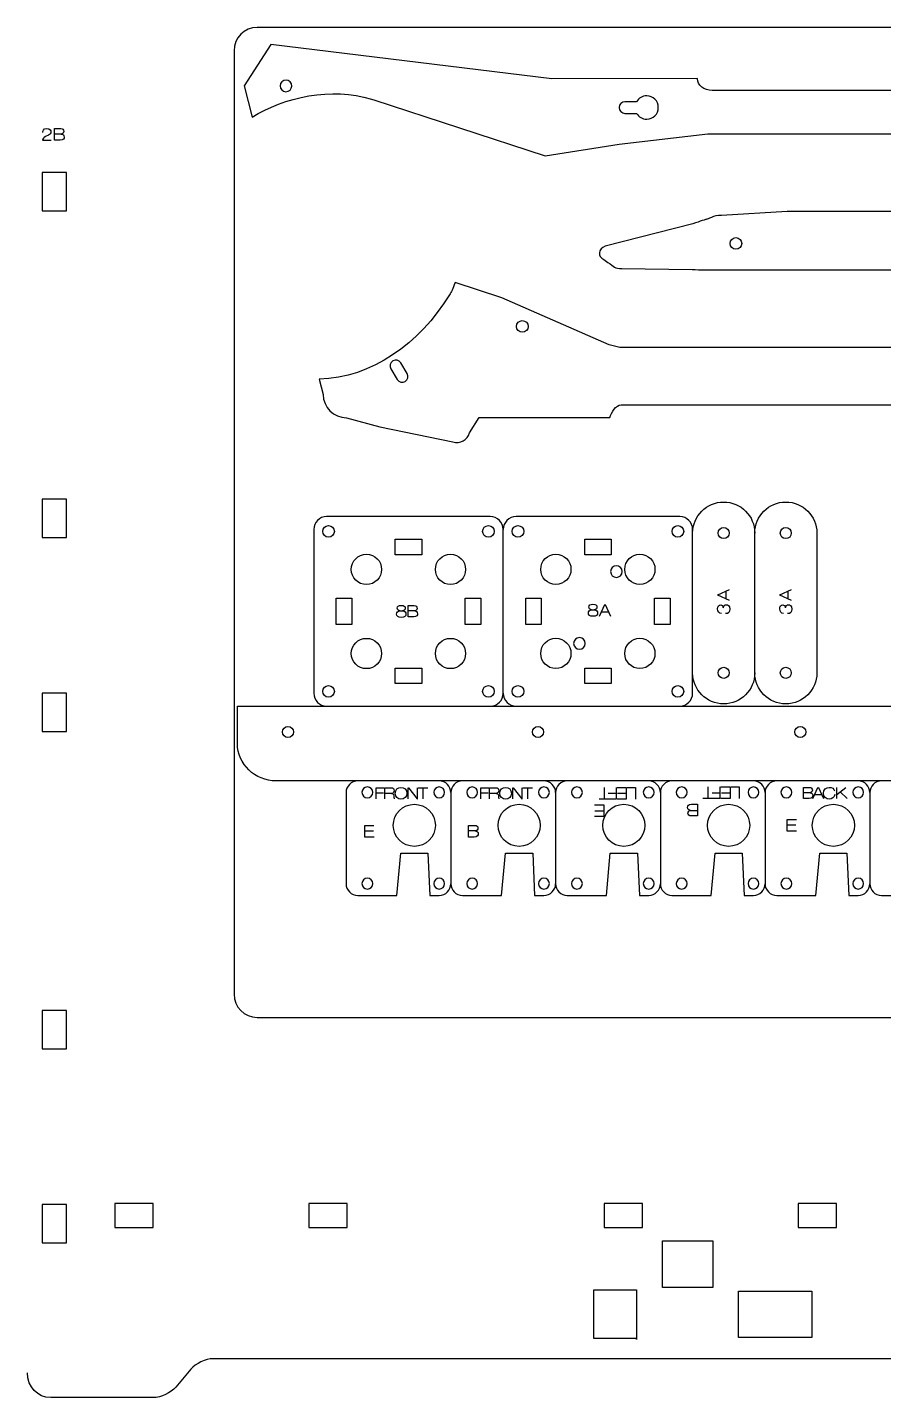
# Model space of a CAD drawing. Header units: millimetres. Extents: x -127 to 1881, y -61 to 1624.
# Drawn here: x 231.4 to 452.8, y 372.8 to 726.9 of the extents above; entities that cross this region are included whole.
import ezdxf

# ---------------------------------------------------------------- set-up
doc = ezdxf.new("R2010")
doc.units = ezdxf.units.MM
doc.layers.get('0').update_dxf_attribs({"linetype": 'CONTINUOUS', "true_color": 0xffffff})

msp = doc.modelspace()

# ---------------------------------------------------------------- linework, layer by layer
at = {"color": 7, "true_color": 0xffffff}
for points in [[(550.51, 726.91), (290.88, 726.91)], [(404.69, 713.63), (404.69, 713.68), (367.07, 713.65), (294.38, 722.52), (287.49, 711.79), (289.56, 703.68)], [(284.86, 720.89), (284.86, 477.11)], [(297.73, 713.19), (297.73, 713.19)], [(320.99, 708.16), (321.03, 708.16), (365.3, 693.7), (384.43, 696.75), (407.32, 699.4), (454.87, 699.4), (454.87, 679.33), (434.94, 679.33)], [(455.71, 710.62), (408.45, 710.62)], [(388.95, 707.71), (385.94, 707.71)], [(385.94, 704.7), (388.95, 704.7)], [(391.55, 703.2), (391.55, 703.2)], [(235.39, 697.74), (237.61, 697.74)], [(236.89, 699.05), (236.16, 698.68)], [(238.41, 700.78), (240.06, 700.78)], [(239.95, 697.75), (238.41, 697.75), (238.41, 700.78), (238.41, 700.78)], [(240.2, 699.34), (238.41, 699.34)], [(240.2, 699.34), (240.2, 699.33)], [(235.3, 679.55), (241.52, 679.55), (241.52, 689.44), (235.3, 689.44), (235.3, 679.55), (235.3, 679.55)], [(427.86, 679.33), (410.86, 678.33)], [(403.5, 676.17), (380.83, 670.35)], [(416.12, 671.08), (416.12, 671.08)], [(380.51, 666.89), (381.52, 666.13)], [(410.38, 664.28), (454.87, 664.28), (454.87, 644.22), (384.6, 644.22), (381.82, 644.9), (354.11, 657.06), (342.01, 660.98)], [(385.15, 664.58), (403.3, 664.31)], [(360.9, 649.63), (360.9, 649.63)], [(325.41, 638.64), (327.05, 635.91)], [(329.63, 637.46), (327.99, 640.19), (327.99, 640.19)], [(306.88, 636.05), (307.91, 632.05)], [(384.98, 629.39), (458.18, 629.39)], [(313.93, 626.03), (322.53, 623.7), (341.47, 619.78)], [(345.77, 622.11), (348.23, 626.08), (382.06, 626.1)], [(235.29, 595.11), (241.51, 595.11), (241.51, 604.99), (235.29, 604.99), (235.29, 595.11), (235.29, 595.11)], [(554.34, 599.39), (554.34, 522.52), (549.11, 522.52), (548.01, 532.17), (298.97, 532.18), (295.78, 532.18)], [(351.12, 600.49), (308.8, 600.48)], [(400.1, 600.49), (357.78, 600.48)], [(305.48, 597.15), (305.49, 554.84)], [(309.3, 598.17), (309.3, 598.17)], [(352.14, 596.67), (352.14, 596.67)], [(354.46, 554.85), (354.45, 597.16)], [(358.28, 598.17), (358.28, 598.17)], [(401.12, 596.67), (401.12, 596.67)], [(403.43, 554.85), (403.42, 597.16)], [(412.89, 596.23), (412.89, 596.23)], [(419.49, 560.12), (419.49, 596.23)], [(428.94, 596.23), (428.94, 596.23)], [(435.54, 596.23), (435.54, 560.12), (435.54, 560.12)], [(326.56, 594.66), (333.38, 594.66), (333.38, 590.65), (326.56, 590.65), (326.56, 594.66), (326.56, 594.66)], [(375.53, 594.66), (382.36, 594.66), (382.36, 590.65), (375.53, 590.65), (375.53, 594.66), (375.53, 594.66)], [(319.1, 590.76), (319.1, 590.76)], [(340.83, 590.76), (340.83, 590.76)], [(371.98, 586.86), (371.98, 586.86)], [(383.71, 584.78), (383.71, 584.78)], [(393.7, 586.86), (393.7, 586.86)], [(412.98, 578.8), (409.94, 580.19), (409.94, 580.3), (412.98, 581.69)], [(411.97, 581.23), (411.97, 579.25)], [(429.03, 578.8), (426, 580.19), (426, 580.3), (429.03, 581.69)], [(428.03, 581.23), (428.03, 579.25)], [(311.3, 579.41), (315.32, 579.41), (315.32, 572.59), (311.3, 572.59), (311.3, 579.41), (311.3, 579.41)], [(329.87, 577.49), (331.44, 577.49)], [(331.33, 574.61), (329.87, 574.61), (329.87, 577.49), (329.87, 577.49)], [(348.63, 572.58), (344.62, 572.59), (344.62, 579.41), (348.63, 579.41), (348.63, 572.58), (348.63, 572.58)], [(360.28, 579.41), (364.29, 579.41), (364.29, 572.59), (360.28, 572.59), (360.28, 579.41), (360.28, 579.41)], [(379.31, 574.76), (380.7, 577.79), (380.81, 577.79), (382.21, 574.76)], [(393.6, 579.41), (397.61, 579.41), (397.61, 572.59), (393.6, 572.59), (393.6, 579.41), (393.6, 579.41)], [(327.77, 576.15), (327.77, 576.16)], [(327.77, 576.15), (328.45, 576.15)], [(327.77, 576.15), (327.77, 576.15)], [(328.45, 576.16), (328.45, 576.15)], [(331.57, 576.12), (329.87, 576.12)], [(331.57, 576.12), (331.57, 576.11)], [(377.32, 576.43), (377.32, 576.44)], [(377.32, 576.43), (378.01, 576.43)], [(377.32, 576.43), (377.32, 576.43)], [(378.01, 576.44), (378.01, 576.43)], [(381.74, 575.76), (379.76, 575.76)], [(411.35, 576.95), (411.36, 576.95)], [(427.41, 576.95), (427.41, 576.95)], [(319.1, 569.03), (319.1, 569.03)], [(340.83, 569.03), (340.83, 569.03)], [(371.98, 565.13), (371.98, 565.13)], [(374.18, 566.22), (374.18, 566.22)], [(393.7, 565.13), (393.7, 565.13)], [(326.56, 561.35), (333.38, 561.35), (333.38, 557.34), (326.56, 557.34), (326.56, 561.35), (326.56, 561.35)], [(375.52, 557.34), (375.53, 561.35), (382.36, 561.35), (382.36, 557.34), (375.52, 557.34), (375.52, 557.34)], [(412.89, 560.12), (412.89, 560.12)], [(428.94, 560.12), (428.94, 560.12)], [(235.29, 544.95), (241.51, 544.95), (241.51, 554.83), (235.29, 554.83), (235.29, 544.95), (235.29, 544.95)], [(307.79, 555.33), (307.79, 555.33)], [(350.64, 553.82), (350.64, 553.82)], [(356.77, 555.33), (356.77, 555.33)], [(399.61, 553.82), (399.61, 553.82)], [(285.75, 541.85), (285.75, 551.52), (497.81, 551.52)], [(298.81, 543.42), (298.81, 543.42)], [(363.47, 543.42), (363.47, 543.42)], [(431.26, 543.42), (431.26, 543.42)], [(313.83, 529.16), (313.83, 505.62)], [(317.94, 529.24), (317.94, 529.24)], [(321.64, 527.56), (321.64, 530.44), (323.66, 530.44)], [(321.64, 529.1), (323.54, 529.1)], [(323.87, 527.56), (323.87, 530.44), (325.46, 530.44)], [(325.56, 528.96), (323.87, 528.95)], [(325.57, 528.96), (325.56, 528.96)], [(328.03, 530.5), (328.03, 530.5)], [(329.87, 527.56), (329.87, 530.44), (329.97, 530.44), (332.24, 527.56), (332.33, 527.56), (332.33, 530.44)], [(332.5, 530.44), (334.98, 530.44)], [(333.75, 527.56), (333.75, 530.44)], [(336.5, 529.24), (336.5, 529.24)], [(340.91, 529.16), (340.91, 505.62)], [(345.03, 529.24), (345.03, 529.24)], [(348.69, 527.56), (348.69, 530.44), (350.71, 530.44)], [(348.69, 529.1), (350.59, 529.1)], [(350.92, 527.56), (350.92, 530.44), (352.51, 530.44)], [(352.61, 528.96), (350.92, 528.95)], [(352.62, 528.96), (352.61, 528.96)], [(355.08, 530.5), (355.08, 530.5)], [(356.92, 527.56), (356.92, 530.44), (357.02, 530.44), (359.29, 527.56), (359.39, 527.56), (359.39, 530.44)], [(359.55, 530.44), (362.04, 530.44)], [(360.8, 527.56), (360.8, 530.44)], [(363.58, 529.24), (363.58, 529.24)], [(368, 529.16), (368, 505.62)], [(372.11, 529.24), (372.11, 529.24)], [(380.53, 530.51), (380.53, 527.5)], [(383.62, 530.51), (383.62, 527.5), (381.51, 527.5)], [(383.62, 528.9), (381.63, 528.9)], [(383.89, 530.51), (386.25, 530.51), (386.25, 527.5), (383.91, 527.5)], [(386.25, 528.9), (384.01, 528.9)], [(386.54, 530.51), (388.66, 530.51), (388.66, 527.5)], [(390.67, 529.24), (390.67, 529.24)], [(395.08, 529.16), (395.08, 505.62)], [(399.19, 529.24), (399.19, 529.24)], [(408.68, 527.65), (406.08, 527.65)], [(407.38, 530.66), (407.38, 527.65)], [(410.46, 530.66), (410.46, 527.65), (408.35, 527.65)], [(410.46, 529.05), (408.47, 529.05)], [(410.73, 530.66), (413.1, 530.66), (413.1, 527.65), (410.75, 527.65)], [(413.1, 529.05), (410.85, 529.05)], [(413.39, 530.66), (415.5, 530.66), (415.5, 527.65)], [(417.75, 529.24), (417.75, 529.24)], [(422.16, 529.16), (422.16, 505.62)], [(426.27, 529.24), (426.27, 529.24)], [(432.07, 530.5), (433.64, 530.5)], [(433.53, 527.62), (432.07, 527.62), (432.07, 530.5), (432.07, 530.5)], [(433.78, 529.13), (432.07, 529.13)], [(433.78, 529.13), (433.78, 529.12)], [(434.5, 527.62), (435.83, 530.5), (435.93, 530.5), (437.25, 527.62)], [(436.82, 528.57), (434.93, 528.57)], [(440.7, 528.69), (443.07, 530.5)], [(440.7, 527.62), (440.7, 530.5)], [(441.58, 529.36), (443.34, 527.62)], [(444.83, 529.24), (444.83, 529.24)], [(449.24, 529.16), (449.24, 505.62)], [(378.05, 526.02), (380.43, 526.02), (380.43, 522.99), (378.07, 522.99)], [(380.43, 524.39), (378.17, 524.39)], [(381.84, 527.5), (379.24, 527.5)], [(402.89, 524.58), (404.68, 524.58)], [(402.89, 524.58), (402.89, 524.58)], [(403.14, 526.17), (404.68, 526.17), (404.68, 523.14), (404.68, 523.14)], [(321.07, 517.68), (318.69, 517.68), (318.69, 520.71), (321.05, 520.71)], [(326.04, 520.71), (326.04, 520.71)], [(345.46, 520.71), (347.1, 520.71)], [(346.99, 517.68), (345.46, 517.68), (345.46, 520.71), (345.46, 520.71)], [(353.13, 520.71), (353.13, 520.71)], [(380.21, 520.71), (380.21, 520.71)], [(404.68, 523.14), (403.03, 523.14)], [(407.29, 520.71), (407.29, 520.71)], [(430.28, 519.19), (427.89, 519.19), (427.89, 522.22), (430.25, 522.22)], [(427.89, 520.81), (430.15, 520.81)], [(434.37, 520.71), (434.37, 520.71)], [(318.69, 519.3), (320.95, 519.3)], [(347.25, 519.26), (345.46, 519.27)], [(347.25, 519.27), (347.25, 519.26)], [(316.84, 502.61), (326.97, 502.61), (327.97, 513.49), (335, 513.49), (335, 513.49), (335.5, 502.61), (337.91, 502.61)], [(343.92, 502.61), (354.05, 502.61), (355.06, 513.49), (362.08, 513.49), (362.08, 513.49), (362.58, 502.61), (364.99, 502.61)], [(371.01, 502.61), (381.14, 502.61), (382.14, 513.49), (389.16, 513.49), (389.66, 502.61), (392.07, 502.61)], [(398.09, 502.61), (408.22, 502.61), (409.22, 513.49), (416.24, 513.49), (416.24, 513.49), (416.75, 502.61), (419.15, 502.61)], [(425.17, 502.61), (435.3, 502.61), (436.3, 513.49), (443.33, 513.49), (443.33, 513.49), (443.83, 502.61), (446.23, 502.61)], [(452.25, 502.61), (462.38, 502.61), (463.39, 513.49), (470.41, 513.49), (470.41, 513.49), (470.91, 502.61), (473.32, 502.61)], [(317.94, 505.66), (317.94, 505.66)], [(336.5, 505.66), (336.5, 505.66)], [(345.03, 505.66), (345.03, 505.66)], [(363.58, 505.66), (363.58, 505.66)], [(372.11, 505.66), (372.11, 505.66)], [(390.67, 505.66), (390.67, 505.66)], [(399.19, 505.66), (399.19, 505.66)], [(417.75, 505.66), (417.75, 505.66)], [(426.27, 505.66), (426.27, 505.66)], [(444.83, 505.66), (444.83, 505.66)], [(235.29, 462.97), (241.51, 462.97), (241.51, 472.85), (235.29, 472.85), (235.29, 462.97), (235.29, 462.97)], [(290.88, 471.09), (550.51, 471.09), (550.58, 471.15), (550.58, 471.15)], [(235.29, 412.81), (241.51, 412.81), (241.51, 422.69), (235.29, 422.69), (235.29, 412.81), (235.29, 412.81)], [(254.06, 416.77), (263.94, 416.77), (263.94, 422.99), (254.06, 422.99), (254.06, 416.77), (254.06, 416.77)], [(304.22, 416.77), (314.1, 416.77), (314.1, 422.99), (304.22, 422.99), (304.22, 416.77), (304.22, 416.77)], [(380.56, 416.77), (390.44, 416.77), (390.44, 422.99), (380.56, 422.99), (380.56, 416.77), (380.56, 416.77)], [(430.72, 416.77), (440.6, 416.77), (440.6, 422.99), (430.72, 422.99), (430.72, 416.77), (430.72, 416.77)], [(395.63, 413.31), (408.67, 413.31), (408.67, 401.27), (395.63, 401.27), (395.63, 413.31), (395.63, 413.31)], [(388.9, 388.13), (377.87, 388.13), (377.87, 400.67), (388.9, 400.67), (388.9, 387.83), (388.9, 388.13), (388.9, 388.13)], [(415.29, 400.37), (434.25, 400.37), (434.25, 388.33), (415.29, 388.33), (415.29, 400.37), (415.29, 400.37)], [(541.63, 382.86), (279.49, 382.86)], [(273.68, 380.15), (269.81, 375.54)], [(264, 372.83), (237.46, 372.83)]]:
    msp.add_lwpolyline(points, dxfattribs=at)
for points in [[(290.88, 726.91), (287.55, 726.91), (284.86, 724.21), (284.86, 720.89)], [(297.73, 713.19), (296.96, 712.88), (296.58, 712.01), (296.88, 711.24)], [(299.69, 712.34), (299.38, 713.11), (298.51, 713.49), (297.73, 713.19)], [(298.84, 710.39), (299.61, 710.69), (299.99, 711.56), (299.69, 712.34)], [(408.45, 710.62), (406.37, 710.62), (404.69, 711.97), (404.69, 713.63)], [(289.56, 703.68), (297.65, 708.85), (310.24, 711.66), (320.38, 708.37)], [(296.88, 711.24), (297.19, 710.46), (298.06, 710.08), (298.84, 710.39)], [(320.38, 708.37), (320.58, 708.3), (320.79, 708.23), (320.99, 708.16)], [(391.55, 709.22), (390.44, 709.22), (389.47, 708.61), (388.95, 707.71)], [(394.56, 706.21), (394.56, 707.87), (393.21, 709.22), (391.55, 709.22)], [(385.94, 707.71), (385.1, 707.71), (384.43, 707.04), (384.43, 706.21)], [(384.43, 706.21), (384.43, 705.38), (385.1, 704.7), (385.94, 704.7)], [(388.95, 704.7), (389.47, 703.8), (390.44, 703.2), (391.55, 703.2)], [(391.55, 703.2), (393.21, 703.2), (394.56, 704.54), (394.56, 706.21)], [(236.16, 698.68), (235.62, 698.36), (235.39, 698.18), (235.39, 697.74)], [(235.45, 699.73), (235.45, 700.05), (235.46, 700.79), (236.51, 700.79)], [(236.51, 700.79), (237.35, 700.79), (237.52, 700.24), (237.52, 699.95)], [(237.52, 699.95), (237.52, 699.52), (237.26, 699.27), (236.89, 699.05)], [(240.97, 698.57), (240.97, 698.22), (240.74, 697.75), (239.95, 697.75)], [(240.06, 700.78), (240.54, 700.78), (240.87, 700.52), (240.87, 700.03)], [(240.87, 700.03), (240.87, 699.67), (240.56, 699.33), (240.2, 699.34)], [(240.2, 699.33), (240.6, 699.32), (240.97, 699.1), (240.97, 698.57)], [(407.08, 677.32), (406.95, 677.32), (405.34, 676.8), (403.5, 676.17)], [(410.86, 678.33), (408.91, 678.33), (407.21, 677.32), (407.08, 677.32)], [(434.94, 679.33), (432.99, 679.33), (429.8, 679.33), (427.86, 679.33)], [(380.83, 670.35), (378.99, 669.71), (378.74, 667.69), (380.51, 666.89)], [(413.11, 671.08), (413.11, 671.91), (413.78, 672.58), (414.61, 672.58)], [(414.61, 669.57), (413.78, 669.57), (413.11, 670.25), (413.11, 671.08)], [(414.61, 672.58), (415.44, 672.58), (416.12, 671.91), (416.12, 671.08)], [(416.12, 671.08), (416.12, 670.25), (415.44, 669.57), (414.61, 669.57)], [(381.52, 666.13), (383.21, 665.1), (383.2, 664.6), (385.15, 664.58)], [(403.3, 664.31), (405.25, 664.3), (408.44, 664.28), (410.38, 664.28)], [(342.01, 660.98), (341.41, 659.27), (341.02, 658.53), (340.58, 657.83)], [(340.58, 657.83), (332.69, 645.09), (320.47, 636.3), (306.88, 636.05)], [(357.89, 649.63), (357.89, 650.47), (358.57, 651.14), (359.4, 651.14)], [(359.4, 648.13), (358.57, 648.13), (357.89, 648.8), (357.89, 649.63)], [(359.4, 651.14), (360.23, 651.14), (360.9, 650.47), (360.9, 649.63)], [(360.9, 649.63), (360.9, 648.8), (360.23, 648.13), (359.4, 648.13)], [(327.99, 640.19), (327.56, 640.9), (326.64, 641.14), (325.92, 640.71)], [(325.92, 640.71), (325.21, 640.28), (324.98, 639.35), (325.41, 638.64)], [(329.12, 635.4), (329.83, 635.83), (330.06, 636.75), (329.63, 637.46)], [(327.05, 635.91), (327.48, 635.2), (328.4, 634.97), (329.12, 635.4)], [(307.91, 632.05), (307.91, 628.73), (310.61, 626.03), (313.93, 626.03)], [(382.06, 626.1), (382.39, 627.41), (383.57, 629.39), (384.98, 629.39)], [(341.47, 619.78), (343.3, 619.23), (345.23, 620.28), (345.77, 622.11)], [(403.43, 596.23), (403.43, 600.66), (407.03, 604.26), (411.46, 604.26)], [(411.46, 604.26), (415.89, 604.26), (419.49, 600.66), (419.49, 596.23)], [(419.49, 596.23), (419.49, 600.66), (423.08, 604.26), (427.51, 604.26)], [(427.51, 604.26), (431.94, 604.26), (435.54, 600.66), (435.54, 596.23)], [(308.8, 600.48), (306.97, 600.48), (305.48, 598.98), (305.48, 597.15)], [(354.45, 597.16), (354.45, 598.99), (352.95, 600.49), (351.12, 600.49)], [(357.78, 600.48), (355.95, 600.48), (354.46, 598.98), (354.46, 597.15)], [(403.42, 597.16), (403.42, 598.99), (401.93, 600.49), (400.1, 600.49)], [(307.79, 596.67), (307.79, 597.5), (308.47, 598.17), (309.3, 598.17)], [(309.3, 595.16), (308.47, 595.16), (307.79, 595.84), (307.79, 596.67)], [(309.3, 598.17), (310.13, 598.17), (310.8, 597.5), (310.8, 596.67)], [(310.8, 596.67), (310.8, 595.84), (310.13, 595.16), (309.3, 595.16)], [(349.13, 596.67), (349.13, 597.5), (349.81, 598.17), (350.64, 598.17)], [(350.64, 595.16), (349.81, 595.16), (349.13, 595.84), (349.13, 596.67)], [(350.64, 598.17), (351.47, 598.17), (352.14, 597.5), (352.14, 596.67)], [(352.14, 596.67), (352.14, 595.84), (351.47, 595.16), (350.64, 595.16)], [(356.77, 596.67), (356.77, 597.5), (357.44, 598.17), (358.28, 598.17)], [(358.28, 595.16), (357.44, 595.16), (356.77, 595.84), (356.77, 596.67)], [(358.28, 598.17), (359.11, 598.17), (359.78, 597.5), (359.78, 596.67)], [(359.78, 596.67), (359.78, 595.84), (359.11, 595.16), (358.28, 595.16)], [(398.11, 596.67), (398.11, 597.5), (398.78, 598.17), (399.61, 598.17)], [(399.61, 595.16), (398.78, 595.16), (398.11, 595.84), (398.11, 596.67)], [(399.61, 598.17), (400.45, 598.17), (401.12, 597.5), (401.12, 596.67)], [(401.12, 596.67), (401.12, 595.84), (400.45, 595.16), (399.61, 595.16)], [(410.03, 596.23), (410.03, 597.02), (410.67, 597.66), (411.46, 597.66)], [(411.46, 594.8), (410.67, 594.8), (410.03, 595.44), (410.03, 596.23)], [(411.46, 597.66), (412.25, 597.66), (412.89, 597.02), (412.89, 596.23)], [(412.89, 596.23), (412.89, 595.44), (412.25, 594.8), (411.46, 594.8)], [(426.08, 596.23), (426.08, 597.02), (426.72, 597.66), (427.51, 597.66)], [(427.51, 594.8), (426.72, 594.8), (426.08, 595.44), (426.08, 596.23)], [(427.51, 597.66), (428.3, 597.66), (428.94, 597.02), (428.94, 596.23)], [(428.94, 596.23), (428.94, 595.44), (428.3, 594.8), (427.51, 594.8)], [(315.19, 586.84), (315.19, 589.01), (316.94, 590.76), (319.1, 590.76)], [(319.1, 590.76), (321.26, 590.76), (323.02, 589.01), (323.02, 586.84)], [(336.92, 586.84), (336.92, 589.01), (338.67, 590.76), (340.83, 590.76)], [(340.83, 590.76), (342.99, 590.76), (344.74, 589.01), (344.74, 586.84)], [(364.15, 586.86), (364.15, 589.02), (365.9, 590.78), (368.06, 590.78)], [(368.06, 590.78), (370.22, 590.77), (371.98, 589.02), (371.98, 586.86)], [(383.71, 587.79), (382.88, 587.79), (382.21, 587.11), (382.21, 586.28)], [(385.22, 586.28), (385.22, 587.11), (384.54, 587.79), (383.71, 587.79)], [(385.88, 586.86), (385.88, 589.02), (387.63, 590.78), (389.79, 590.78)], [(389.79, 590.78), (391.95, 590.78), (393.7, 589.02), (393.7, 586.86)], [(319.1, 582.93), (316.94, 582.93), (315.19, 584.68), (315.19, 586.84)], [(323.02, 586.84), (323.02, 584.68), (321.26, 582.93), (319.1, 582.93)], [(340.83, 582.93), (338.67, 582.93), (336.92, 584.68), (336.92, 586.84)], [(344.74, 586.84), (344.74, 584.68), (342.99, 582.93), (340.83, 582.93)], [(368.06, 582.95), (365.9, 582.95), (364.15, 584.7), (364.15, 586.86)], [(371.98, 586.86), (371.98, 584.7), (370.22, 582.95), (368.06, 582.95)], [(382.21, 586.28), (382.21, 585.45), (382.88, 584.78), (383.71, 584.78)], [(383.71, 584.78), (384.54, 584.78), (385.22, 585.45), (385.22, 586.28)], [(389.79, 582.95), (387.63, 582.95), (385.88, 584.7), (385.88, 586.86)], [(393.7, 586.86), (393.7, 584.7), (391.95, 582.95), (389.79, 582.95)], [(327.07, 576.81), (327.07, 577.31), (327.44, 577.56), (328.11, 577.56)], [(328.11, 577.56), (328.78, 577.56), (329.15, 577.31), (329.15, 576.81)], [(331.44, 577.49), (331.89, 577.49), (332.21, 577.24), (332.21, 576.77)], [(376.62, 577.09), (376.62, 577.59), (376.99, 577.84), (377.66, 577.84)], [(377.66, 577.84), (378.33, 577.84), (378.7, 577.58), (378.7, 577.09)], [(409.9, 576.63), (409.9, 577.34), (410.22, 577.65), (410.68, 577.65)], [(410.68, 577.65), (410.98, 577.65), (411.3, 577.48), (411.35, 576.95)], [(411.36, 576.95), (411.43, 577.52), (411.76, 577.72), (412.16, 577.72)], [(412.16, 577.72), (412.49, 577.72), (413.02, 577.5), (413.02, 576.56)], [(425.95, 576.63), (425.95, 577.34), (426.27, 577.65), (426.73, 577.65)], [(426.73, 577.65), (427.03, 577.65), (427.35, 577.48), (427.41, 576.95)], [(427.41, 576.95), (427.48, 577.52), (427.81, 577.72), (428.21, 577.72)], [(428.21, 577.72), (428.54, 577.72), (429.07, 577.5), (429.07, 576.56)], [(326.91, 575.29), (326.91, 575.77), (327.16, 576.09), (327.77, 576.15)], [(328.11, 574.44), (327.21, 574.44), (326.91, 574.83), (326.91, 575.29)], [(327.77, 576.16), (327.23, 576.2), (327.07, 576.56), (327.07, 576.81)], [(329.31, 575.29), (329.31, 574.83), (329.01, 574.44), (328.11, 574.44)], [(329.15, 576.81), (329.15, 576.56), (328.99, 576.2), (328.45, 576.16)], [(328.45, 576.15), (329.06, 576.09), (329.31, 575.77), (329.31, 575.29)], [(332.3, 575.39), (332.3, 575.06), (332.09, 574.61), (331.33, 574.61)], [(332.21, 576.77), (332.21, 576.43), (331.91, 576.11), (331.57, 576.12)], [(331.57, 576.11), (331.95, 576.1), (332.3, 575.89), (332.3, 575.39)], [(376.47, 575.57), (376.47, 576.05), (376.72, 576.37), (377.32, 576.43)], [(377.66, 574.72), (376.76, 574.72), (376.47, 575.11), (376.47, 575.57)], [(377.32, 576.44), (376.78, 576.48), (376.62, 576.84), (376.62, 577.09)], [(378.86, 575.57), (378.86, 575.11), (378.56, 574.72), (377.66, 574.72)], [(378.7, 577.09), (378.7, 576.84), (378.55, 576.48), (378.01, 576.44)], [(378.01, 576.43), (378.61, 576.37), (378.86, 576.05), (378.86, 575.57)], [(410.9, 575.49), (410.28, 575.52), (409.9, 575.79), (409.9, 576.63)], [(412.04, 575.41), (412.01, 575.41), (411.98, 575.41), (411.94, 575.41)], [(413.02, 576.56), (413.02, 575.78), (412.63, 575.41), (412.04, 575.41)], [(426.95, 575.49), (426.33, 575.52), (425.95, 575.79), (425.95, 576.63)], [(428.09, 575.41), (428.06, 575.41), (428.03, 575.41), (427.99, 575.41)], [(429.07, 576.56), (429.07, 575.78), (428.68, 575.41), (428.09, 575.41)], [(315.19, 565.12), (315.19, 567.28), (316.94, 569.03), (319.1, 569.03)], [(319.1, 569.03), (321.26, 569.03), (323.02, 567.28), (323.02, 565.12)], [(336.92, 565.12), (336.92, 567.28), (338.67, 569.03), (340.83, 569.03)], [(340.83, 569.03), (342.99, 569.03), (344.74, 567.28), (344.74, 565.12)], [(364.15, 565.13), (364.15, 567.3), (365.9, 569.05), (368.06, 569.05)], [(368.06, 569.05), (370.22, 569.05), (371.98, 567.3), (371.98, 565.13)], [(374.18, 569.23), (373.35, 569.23), (372.67, 568.55), (372.67, 567.72)], [(372.67, 567.72), (372.67, 566.89), (373.35, 566.22), (374.18, 566.22)], [(375.68, 567.72), (375.68, 568.55), (375.01, 569.23), (374.18, 569.23)], [(374.18, 566.22), (375.01, 566.22), (375.68, 566.89), (375.68, 567.72)], [(385.88, 565.13), (385.88, 567.3), (387.63, 569.05), (389.79, 569.05)], [(389.79, 569.05), (391.95, 569.05), (393.7, 567.3), (393.7, 565.13)], [(319.1, 561.2), (316.94, 561.2), (315.19, 562.96), (315.19, 565.12)], [(323.02, 565.12), (323.02, 562.96), (321.26, 561.2), (319.1, 561.2)], [(340.83, 561.2), (338.67, 561.2), (336.92, 562.96), (336.92, 565.12)], [(344.74, 565.12), (344.74, 562.96), (342.99, 561.2), (340.83, 561.2)], [(368.06, 561.22), (365.9, 561.22), (364.15, 562.97), (364.15, 565.13)], [(371.98, 565.13), (371.98, 562.97), (370.22, 561.22), (368.06, 561.22)], [(389.79, 561.22), (387.63, 561.22), (385.88, 562.97), (385.88, 565.13)], [(393.7, 565.13), (393.7, 562.97), (391.95, 561.22), (389.79, 561.22)], [(411.46, 552.09), (407.03, 552.09), (403.43, 555.68), (403.43, 560.12)], [(410.03, 560.12), (410.03, 560.91), (410.67, 561.55), (411.46, 561.55)], [(411.46, 558.69), (410.67, 558.69), (410.03, 559.33), (410.03, 560.12)], [(411.46, 561.55), (412.25, 561.55), (412.89, 560.91), (412.89, 560.12)], [(412.89, 560.12), (412.89, 559.33), (412.25, 558.69), (411.46, 558.69)], [(419.49, 560.12), (419.49, 555.68), (415.89, 552.09), (411.46, 552.09)], [(427.51, 552.09), (423.08, 552.09), (419.49, 555.68), (419.49, 560.12)], [(426.08, 560.12), (426.08, 560.91), (426.72, 561.55), (427.51, 561.55)], [(427.51, 558.69), (426.72, 558.69), (426.08, 559.33), (426.08, 560.12)], [(427.51, 561.55), (428.3, 561.55), (428.94, 560.91), (428.94, 560.12)], [(428.94, 560.12), (428.94, 559.33), (428.3, 558.69), (427.51, 558.69)], [(435.54, 560.12), (435.54, 555.68), (431.94, 552.09), (427.51, 552.09)], [(307.79, 555.33), (307.79, 556.16), (308.47, 556.83), (309.3, 556.83)], [(309.3, 556.83), (310.13, 556.83), (310.8, 556.16), (310.8, 555.33)], [(349.13, 555.33), (349.13, 556.16), (349.81, 556.83), (350.64, 556.83)], [(350.64, 556.83), (351.47, 556.83), (352.14, 556.16), (352.14, 555.33)], [(356.77, 555.33), (356.77, 556.16), (357.44, 556.83), (358.28, 556.83)], [(358.28, 556.83), (359.11, 556.83), (359.78, 556.16), (359.78, 555.33)], [(398.11, 555.33), (398.11, 556.16), (398.78, 556.83), (399.61, 556.83)], [(399.61, 556.83), (400.45, 556.83), (401.12, 556.16), (401.12, 555.33)], [(305.49, 554.84), (305.49, 553.01), (306.98, 551.51), (308.81, 551.51)], [(309.3, 553.82), (308.47, 553.82), (307.79, 554.5), (307.79, 555.33)], [(310.8, 555.33), (310.8, 554.5), (310.13, 553.82), (309.3, 553.82)], [(350.64, 553.82), (349.81, 553.82), (349.13, 554.5), (349.13, 555.33)], [(352.14, 555.33), (352.14, 554.5), (351.47, 553.82), (350.64, 553.82)], [(351.13, 551.52), (352.96, 551.52), (354.46, 553.02), (354.46, 554.85)], [(354.47, 554.84), (354.47, 553.01), (355.96, 551.51), (357.79, 551.51)], [(358.28, 553.82), (357.44, 553.82), (356.77, 554.5), (356.77, 555.33)], [(359.78, 555.33), (359.78, 554.5), (359.11, 553.82), (358.28, 553.82)], [(399.61, 553.82), (398.78, 553.82), (398.11, 554.5), (398.11, 555.33)], [(401.12, 555.33), (401.12, 554.5), (400.45, 553.82), (399.61, 553.82)], [(400.11, 551.52), (401.94, 551.52), (403.43, 553.02), (403.43, 554.85)], [(297.38, 544.85), (297.38, 545.64), (298.02, 546.28), (298.81, 546.28)], [(298.81, 546.28), (299.6, 546.28), (300.24, 545.64), (300.24, 544.85)], [(362.04, 544.85), (362.04, 545.64), (362.68, 546.28), (363.47, 546.28)], [(363.47, 546.28), (364.26, 546.28), (364.9, 545.64), (364.9, 544.85)], [(429.83, 544.85), (429.83, 545.64), (430.47, 546.28), (431.26, 546.28)], [(431.26, 546.28), (432.05, 546.28), (432.69, 545.64), (432.69, 544.85)], [(295.78, 532.18), (290.26, 532.18), (285.75, 536.53), (285.75, 541.85)], [(298.81, 543.42), (298.02, 543.42), (297.38, 544.06), (297.38, 544.85)], [(300.24, 544.85), (300.24, 544.06), (299.6, 543.42), (298.81, 543.42)], [(363.47, 543.42), (362.68, 543.42), (362.04, 544.06), (362.04, 544.85)], [(364.9, 544.85), (364.9, 544.06), (364.26, 543.42), (363.47, 543.42)], [(431.26, 543.42), (430.47, 543.42), (429.83, 544.06), (429.83, 544.85)], [(432.69, 544.85), (432.69, 544.06), (432.05, 543.42), (431.26, 543.42)], [(316.84, 532.17), (315.18, 532.17), (313.83, 530.83), (313.83, 529.16)], [(340.91, 529.16), (340.91, 530.83), (339.57, 532.17), (337.91, 532.17)], [(343.92, 532.17), (342.26, 532.17), (340.91, 530.83), (340.91, 529.16)], [(368, 529.16), (368, 530.83), (366.65, 532.17), (364.99, 532.17)], [(371.01, 532.17), (369.34, 532.17), (368, 530.83), (368, 529.16)], [(395.08, 529.16), (395.08, 530.83), (393.73, 532.17), (392.07, 532.17)], [(398.09, 532.17), (396.43, 532.17), (395.08, 530.83), (395.08, 529.16)], [(422.16, 529.16), (422.16, 530.83), (420.81, 532.17), (419.15, 532.17)], [(425.17, 532.17), (423.51, 532.17), (422.16, 530.83), (422.16, 529.16)], [(449.24, 529.16), (449.24, 530.83), (447.9, 532.17), (446.23, 532.17)], [(452.25, 532.17), (450.59, 532.17), (449.24, 530.83), (449.24, 529.16)], [(319.35, 530.64), (318.58, 530.64), (317.95, 530.01), (317.94, 529.24)], [(317.94, 529.24), (317.94, 528.46), (318.57, 527.83), (319.34, 527.83)], [(319.34, 527.83), (320.12, 527.83), (320.75, 528.45), (320.75, 529.23)], [(320.75, 529.23), (320.76, 530.01), (320.13, 530.64), (319.35, 530.64)], [(325.46, 530.44), (326.03, 530.44), (326.25, 530.16), (326.25, 529.65)], [(325.56, 528.96), (326.01, 528.95), (326.2, 528.75), (326.2, 528.35)], [(326.25, 529.65), (326.25, 529.38), (326.07, 528.99), (325.57, 528.96)], [(326.2, 528.35), (326.2, 528.25), (326.21, 527.67), (326.26, 527.56)], [(326.54, 529), (326.54, 529.95), (327.21, 530.5), (328.03, 530.5)], [(328.03, 527.49), (327.21, 527.49), (326.54, 528.04), (326.54, 529)], [(328.03, 530.5), (328.86, 530.5), (329.53, 529.95), (329.53, 529)], [(329.53, 529), (329.53, 528.04), (328.86, 527.49), (328.03, 527.49)], [(337.91, 530.64), (337.14, 530.64), (336.5, 530.01), (336.5, 529.24)], [(336.5, 529.24), (336.5, 528.46), (337.13, 527.83), (337.9, 527.83)], [(337.9, 527.83), (338.68, 527.83), (339.31, 528.45), (339.31, 529.23)], [(339.31, 529.23), (339.31, 530.01), (338.69, 530.64), (337.91, 530.64)], [(345.03, 529.24), (345.02, 528.46), (345.65, 527.83), (346.43, 527.83)], [(346.44, 530.64), (345.66, 530.64), (345.03, 530.01), (345.03, 529.24)], [(346.43, 527.83), (347.2, 527.83), (347.83, 528.45), (347.84, 529.23)], [(347.84, 529.23), (347.84, 530.01), (347.21, 530.64), (346.44, 530.64)], [(352.51, 530.44), (353.08, 530.44), (353.3, 530.16), (353.3, 529.65)], [(352.61, 528.96), (353.06, 528.95), (353.25, 528.75), (353.25, 528.35)], [(353.3, 529.65), (353.3, 529.38), (353.12, 528.99), (352.62, 528.96)], [(353.25, 528.35), (353.25, 528.25), (353.26, 527.67), (353.32, 527.56)], [(353.59, 529), (353.59, 529.95), (354.26, 530.5), (355.08, 530.5)], [(355.08, 527.49), (354.26, 527.49), (353.59, 528.04), (353.59, 529)], [(355.08, 530.5), (355.91, 530.5), (356.58, 529.95), (356.58, 529)], [(356.58, 529), (356.58, 528.04), (355.91, 527.49), (355.08, 527.49)], [(364.99, 530.64), (364.22, 530.64), (363.59, 530.01), (363.58, 529.24)], [(363.58, 529.24), (363.58, 528.46), (364.21, 527.83), (364.98, 527.83)], [(364.98, 527.83), (365.76, 527.83), (366.39, 528.45), (366.39, 529.23)], [(366.39, 529.23), (366.4, 530.01), (365.77, 530.64), (364.99, 530.64)], [(373.52, 530.64), (372.74, 530.64), (372.11, 530.01), (372.11, 529.24)], [(372.11, 529.24), (372.11, 528.46), (372.73, 527.83), (373.51, 527.83)], [(373.51, 527.83), (374.29, 527.83), (374.92, 528.45), (374.92, 529.23)], [(374.92, 529.23), (374.92, 530.01), (374.29, 530.64), (373.52, 530.64)], [(390.67, 529.24), (390.66, 528.46), (391.29, 527.83), (392.07, 527.83)], [(392.07, 530.64), (391.3, 530.64), (390.67, 530.01), (390.67, 529.24)], [(393.47, 529.23), (393.48, 530.01), (392.85, 530.64), (392.07, 530.64)], [(392.07, 527.83), (392.84, 527.83), (393.47, 528.45), (393.47, 529.23)], [(400.6, 530.64), (399.83, 530.64), (399.19, 530.01), (399.19, 529.24)], [(399.19, 529.24), (399.19, 528.46), (399.82, 527.83), (400.59, 527.83)], [(400.59, 527.83), (401.37, 527.83), (402, 528.45), (402, 529.23)], [(402, 529.23), (402, 530.01), (401.38, 530.64), (400.6, 530.64)], [(419.16, 530.64), (418.38, 530.64), (417.75, 530.01), (417.75, 529.24)], [(417.75, 529.24), (417.75, 528.46), (418.37, 527.83), (419.15, 527.83)], [(419.15, 527.83), (419.92, 527.83), (420.56, 528.45), (420.56, 529.23)], [(420.56, 529.23), (420.56, 530.01), (419.93, 530.64), (419.16, 530.64)], [(427.68, 530.64), (426.91, 530.64), (426.28, 530.01), (426.27, 529.24)], [(426.27, 529.24), (426.27, 528.46), (426.9, 527.83), (427.67, 527.83)], [(427.67, 527.83), (428.45, 527.83), (429.08, 528.45), (429.08, 529.23)], [(429.08, 529.23), (429.09, 530.01), (428.46, 530.64), (427.68, 530.64)], [(434.5, 528.4), (434.5, 528.07), (434.29, 527.62), (433.53, 527.62)], [(433.64, 530.5), (434.09, 530.5), (434.41, 530.26), (434.41, 529.79)], [(434.41, 529.79), (434.41, 529.45), (434.11, 529.12), (433.78, 529.13)], [(433.78, 529.12), (434.15, 529.11), (434.5, 528.91), (434.5, 528.4)], [(437.27, 529), (437.27, 529.95), (437.94, 530.5), (438.76, 530.5)], [(438.76, 527.49), (437.94, 527.49), (437.27, 528.04), (437.27, 529)], [(438.76, 530.5), (439.44, 530.5), (439.98, 530.22), (440.14, 529.6)], [(440.21, 528.65), (440.12, 527.88), (439.43, 527.49), (438.76, 527.49)], [(446.24, 530.64), (445.46, 530.64), (444.83, 530.01), (444.83, 529.24)], [(444.83, 529.24), (444.83, 528.46), (445.46, 527.83), (446.23, 527.83)], [(446.23, 527.83), (447.01, 527.83), (447.64, 528.45), (447.64, 529.23)], [(447.64, 529.23), (447.64, 530.01), (447.02, 530.64), (446.24, 530.64)], [(326.04, 520.71), (326.04, 523.71), (328.48, 526.15), (331.49, 526.15)], [(331.49, 526.15), (334.49, 526.15), (336.93, 523.71), (336.93, 520.71)], [(353.13, 520.71), (353.13, 523.71), (355.56, 526.15), (358.57, 526.15)], [(358.57, 526.15), (361.57, 526.15), (364.01, 523.71), (364.01, 520.71)], [(380.21, 520.71), (380.21, 523.71), (382.64, 526.15), (385.65, 526.15)], [(385.65, 526.15), (388.66, 526.15), (391.09, 523.71), (391.09, 520.71)], [(402.12, 525.34), (402.12, 525.7), (402.35, 526.17), (403.14, 526.17)], [(402.89, 524.58), (402.49, 524.6), (402.12, 524.81), (402.12, 525.34)], [(402.22, 523.89), (402.22, 524.24), (402.53, 524.58), (402.89, 524.58)], [(407.29, 520.71), (407.29, 523.71), (409.73, 526.15), (412.73, 526.15)], [(412.73, 526.15), (415.74, 526.15), (418.18, 523.71), (418.18, 520.71)], [(434.37, 520.71), (434.37, 523.71), (436.81, 526.15), (439.82, 526.15)], [(439.82, 526.15), (442.82, 526.15), (445.26, 523.71), (445.26, 520.71)], [(331.49, 515.26), (328.48, 515.26), (326.04, 517.7), (326.04, 520.71)], [(336.93, 520.71), (336.93, 517.7), (334.49, 515.26), (331.49, 515.26)], [(347.1, 520.71), (347.58, 520.71), (347.92, 520.45), (347.92, 519.96)], [(358.57, 515.26), (355.56, 515.26), (353.13, 517.7), (353.13, 520.71)], [(364.01, 520.71), (364.01, 517.7), (361.57, 515.26), (358.57, 515.26)], [(385.65, 515.26), (382.64, 515.26), (380.21, 517.7), (380.21, 520.71)], [(391.09, 520.71), (391.09, 517.7), (388.66, 515.26), (385.65, 515.26)], [(403.03, 523.14), (402.55, 523.14), (402.22, 523.4), (402.22, 523.89)], [(412.73, 515.26), (409.73, 515.26), (407.29, 517.7), (407.29, 520.71)], [(418.18, 520.71), (418.18, 517.7), (415.74, 515.26), (412.73, 515.26)], [(439.82, 515.26), (436.81, 515.26), (434.37, 517.7), (434.37, 520.71)], [(445.26, 520.71), (445.26, 517.7), (442.82, 515.26), (439.82, 515.26)], [(348.01, 518.5), (348.01, 518.15), (347.79, 517.68), (346.99, 517.68)], [(347.92, 519.96), (347.92, 519.6), (347.6, 519.26), (347.25, 519.27)], [(347.25, 519.26), (347.64, 519.24), (348.01, 519.03), (348.01, 518.5)], [(319.35, 507.06), (318.58, 507.06), (317.95, 506.44), (317.94, 505.66)], [(320.75, 505.65), (320.76, 506.43), (320.13, 507.06), (319.35, 507.06)], [(337.91, 507.06), (337.14, 507.07), (336.5, 506.44), (336.5, 505.66)], [(339.31, 505.65), (339.31, 506.43), (338.69, 507.06), (337.91, 507.06)], [(346.44, 507.06), (345.66, 507.06), (345.03, 506.44), (345.03, 505.66)], [(347.84, 505.65), (347.84, 506.43), (347.21, 507.06), (346.44, 507.06)], [(364.99, 507.06), (364.22, 507.07), (363.59, 506.44), (363.58, 505.66)], [(366.39, 505.65), (366.4, 506.43), (365.77, 507.06), (364.99, 507.06)], [(373.52, 507.06), (372.74, 507.07), (372.11, 506.44), (372.11, 505.66)], [(374.92, 505.65), (374.92, 506.43), (374.29, 507.06), (373.52, 507.06)], [(392.07, 507.06), (391.3, 507.07), (390.67, 506.44), (390.67, 505.66)], [(393.47, 505.65), (393.48, 506.43), (392.85, 507.06), (392.07, 507.06)], [(400.6, 507.06), (399.83, 507.07), (399.19, 506.44), (399.19, 505.66)], [(402, 505.65), (402, 506.43), (401.38, 507.06), (400.6, 507.06)], [(419.16, 507.06), (418.38, 507.07), (417.75, 506.44), (417.75, 505.66)], [(420.56, 505.65), (420.56, 506.43), (419.93, 507.06), (419.16, 507.06)], [(427.68, 507.06), (426.91, 507.07), (426.28, 506.44), (426.27, 505.66)], [(429.08, 505.65), (429.09, 506.43), (428.46, 507.06), (427.68, 507.06)], [(446.24, 507.06), (445.46, 507.07), (444.83, 506.44), (444.83, 505.66)], [(447.64, 505.65), (447.64, 506.43), (447.02, 507.06), (446.24, 507.06)], [(313.83, 505.62), (313.83, 503.96), (315.18, 502.61), (316.84, 502.61)], [(317.94, 505.66), (317.94, 504.89), (318.57, 504.26), (319.34, 504.25)], [(319.34, 504.25), (320.12, 504.25), (320.75, 504.88), (320.75, 505.65)], [(336.5, 505.66), (336.5, 504.89), (337.13, 504.26), (337.9, 504.25)], [(337.9, 504.25), (338.68, 504.25), (339.31, 504.88), (339.31, 505.65)], [(337.91, 502.61), (339.57, 502.61), (340.91, 503.96), (340.91, 505.62)], [(340.91, 505.62), (340.91, 503.96), (342.26, 502.61), (343.92, 502.61)], [(345.03, 505.66), (345.02, 504.89), (345.65, 504.26), (346.43, 504.25)], [(346.43, 504.25), (347.2, 504.25), (347.83, 504.88), (347.84, 505.65)], [(363.58, 505.66), (363.58, 504.89), (364.21, 504.26), (364.98, 504.25)], [(364.98, 504.25), (365.76, 504.25), (366.39, 504.88), (366.39, 505.65)], [(364.99, 502.61), (366.65, 502.61), (368, 503.96), (368, 505.62)], [(368, 505.62), (368, 503.96), (369.34, 502.61), (371.01, 502.61)], [(372.11, 505.66), (372.11, 504.89), (372.73, 504.26), (373.51, 504.25)], [(373.51, 504.25), (374.29, 504.25), (374.92, 504.88), (374.92, 505.65)], [(390.67, 505.66), (390.66, 504.89), (391.29, 504.26), (392.07, 504.25)], [(392.07, 504.25), (392.84, 504.25), (393.47, 504.88), (393.47, 505.65)], [(392.07, 502.61), (393.73, 502.61), (395.08, 503.96), (395.08, 505.62)], [(395.08, 505.62), (395.08, 503.96), (396.43, 502.61), (398.09, 502.61)], [(399.19, 505.66), (399.19, 504.89), (399.82, 504.26), (400.59, 504.25)], [(400.59, 504.25), (401.37, 504.25), (402, 504.88), (402, 505.65)], [(417.75, 505.66), (417.75, 504.89), (418.37, 504.26), (419.15, 504.25)], [(419.15, 504.25), (419.92, 504.25), (420.55, 504.88), (420.56, 505.65)], [(419.15, 502.61), (420.81, 502.61), (422.16, 503.96), (422.16, 505.62)], [(422.16, 505.62), (422.16, 503.96), (423.51, 502.61), (425.17, 502.61)], [(426.27, 505.66), (426.27, 504.89), (426.9, 504.26), (427.67, 504.25)], [(427.67, 504.25), (428.45, 504.25), (429.08, 504.88), (429.08, 505.65)], [(444.83, 505.66), (444.83, 504.89), (445.46, 504.26), (446.23, 504.25)], [(446.23, 504.25), (447.01, 504.25), (447.64, 504.88), (447.64, 505.65)], [(446.23, 502.61), (447.9, 502.61), (449.24, 503.96), (449.24, 505.62)], [(449.24, 505.62), (449.24, 503.96), (450.59, 502.61), (452.25, 502.61)], [(284.86, 477.11), (284.86, 473.79), (287.55, 471.09), (290.88, 471.09)], [(279.49, 382.86), (277.54, 382.86), (274.93, 381.64), (273.68, 380.15)], [(237.46, 372.83), (234.15, 372.83), (231.44, 375.54), (231.44, 379.25)], [(269.81, 375.54), (268.56, 374.05), (265.95, 372.83), (264, 372.83)]]:
    msp.add_open_spline(points, degree=3, dxfattribs=at)

doc.saveas('drawing.dxf')
